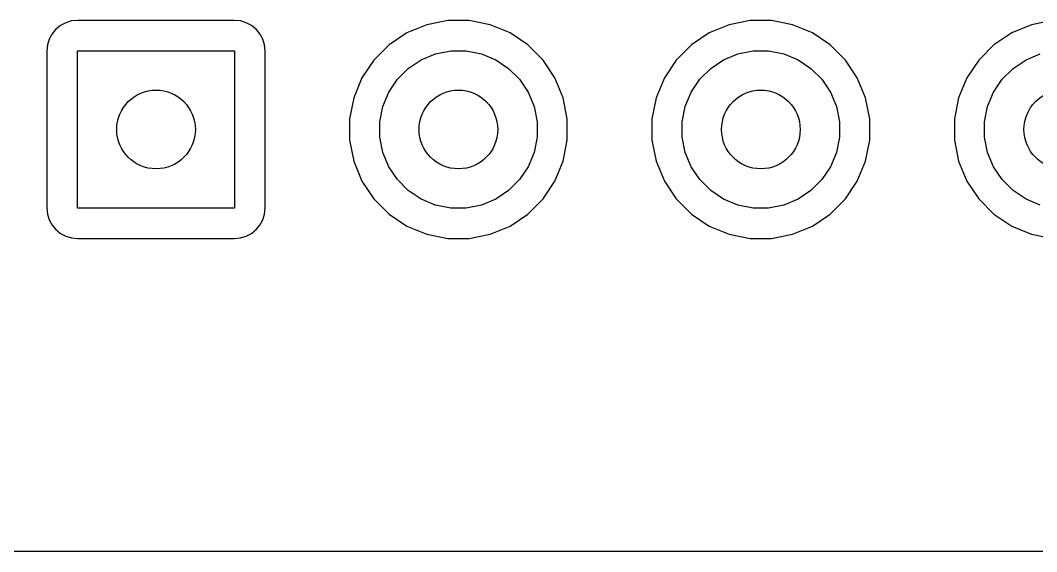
# Model space of a CAD drawing. Extents: x 1.67 to 6.2, y -5.98 to -1.89.
# Drawn here: x 2.372 to 3.034, y -5.983 to -5.638 of the extents above; entities that cross this region are included whole.
import ezdxf

# ---------------------------------------------------------------- set-up
doc = ezdxf.new("R2010")
doc.units = 0
doc.header["$MEASUREMENT"] = 0
doc.layers.add('BLACK', color=7, linetype='CONTINUOUS')

msp = doc.modelspace()

# ---------------------------------------------------------------- linework, layer by layer
at = {"layer": 'BLACK', "linetype": 'CONTINUOUS'}
for p, q in [((2.39846, -5.64103), (2.39546, -5.64349)), ((2.40188, -5.63921), (2.39846, -5.64103)), ((2.40559, -5.63808), (2.40188, -5.63921)), ((2.40969, -5.63768), (2.40559, -5.63808)), ((2.51157, -5.63768), (2.40969, -5.63768)), ((2.51567, -5.63808), (2.51157, -5.63768)), ((2.51938, -5.63921), (2.51567, -5.63808)), ((2.5228, -5.64103), (2.51938, -5.63921)), ((2.5258, -5.64349), (2.5228, -5.64103)), ((2.63681, -5.64052), (2.62391, -5.64586)), ((2.6505, -5.6378), (2.63681, -5.64052)), ((2.66446, -5.6378), (2.6505, -5.6378)), ((2.67815, -5.64052), (2.66446, -5.6378)), ((2.69105, -5.64586), (2.67815, -5.64052)), ((2.83366, -5.64052), (2.82076, -5.64586)), ((2.84735, -5.6378), (2.83366, -5.64052)), ((2.86131, -5.6378), (2.84735, -5.6378)), ((2.875, -5.64052), (2.86131, -5.6378)), ((2.8879, -5.64586), (2.875, -5.64052)), ((3.03051, -5.64052), (3.01761, -5.64586)), ((3.0442, -5.6378), (3.03051, -5.64052)), ((2.393, -5.64649), (2.39117, -5.64991)), ((2.39546, -5.64349), (2.393, -5.64649)), ((2.52826, -5.64649), (2.5258, -5.64349)), ((2.53009, -5.64991), (2.52826, -5.64649)), ((2.62391, -5.64586), (2.61231, -5.65362)), ((2.70265, -5.65362), (2.69105, -5.64586)), ((2.82076, -5.64586), (2.80916, -5.65362)), ((2.89951, -5.65362), (2.8879, -5.64586)), ((3.01761, -5.64586), (3.00601, -5.65362)), ((2.39005, -5.65362), (2.38964, -5.65772)), ((2.39117, -5.64991), (2.39005, -5.65362)), ((2.53121, -5.65362), (2.53009, -5.64991)), ((2.53162, -5.65772), (2.53121, -5.65362)), ((2.61231, -5.65362), (2.60244, -5.66349)), ((2.71253, -5.66349), (2.70265, -5.65362)), ((2.80916, -5.65362), (2.79929, -5.66349)), ((2.90938, -5.66349), (2.89951, -5.65362)), ((3.00601, -5.65362), (2.99614, -5.66349)), ((2.38964, -5.65772), (2.38964, -5.7596)), ((2.40945, -5.75984), (2.40945, -5.65748)), ((2.40945, -5.65748), (2.51181, -5.65748)), ((2.51181, -5.65748), (2.51181, -5.75984)), ((2.53162, -5.7596), (2.53162, -5.65772)), ((2.63324, -5.66331), (2.64255, -5.65945)), ((2.64255, -5.65945), (2.65244, -5.65748)), ((2.65244, -5.65748), (2.66252, -5.65748)), ((2.66252, -5.65748), (2.67241, -5.65945)), ((2.67241, -5.65945), (2.68172, -5.66331)), ((2.83009, -5.66331), (2.8394, -5.65945)), ((2.8394, -5.65945), (2.84929, -5.65748)), ((2.84929, -5.65748), (2.85937, -5.65748)), ((2.85937, -5.65748), (2.86926, -5.65945)), ((2.86926, -5.65945), (2.87857, -5.66331)), ((3.02694, -5.66331), (3.03625, -5.65945)), ((2.60244, -5.66349), (2.59468, -5.67509)), ((2.61773, -5.67604), (2.62485, -5.66891)), ((2.62485, -5.66891), (2.63324, -5.66331)), ((2.68172, -5.66331), (2.69011, -5.66891)), ((2.69011, -5.66891), (2.69724, -5.67604)), ((2.72028, -5.67509), (2.71253, -5.66349)), ((2.79929, -5.66349), (2.79153, -5.67509)), ((2.81458, -5.67604), (2.8217, -5.66891)), ((2.8217, -5.66891), (2.83009, -5.66331)), ((2.87857, -5.66331), (2.88696, -5.66891)), ((2.88696, -5.66891), (2.89409, -5.67604)), ((2.91713, -5.67509), (2.90938, -5.66349)), ((2.99614, -5.66349), (2.98838, -5.67509)), ((3.01143, -5.67604), (3.01856, -5.66891)), ((3.01856, -5.66891), (3.02694, -5.66331)), ((2.59468, -5.67509), (2.58934, -5.68799)), ((2.61212, -5.68442), (2.61773, -5.67604)), ((2.69724, -5.67604), (2.70284, -5.68442)), ((2.72562, -5.68799), (2.72028, -5.67509)), ((2.79153, -5.67509), (2.78619, -5.68799)), ((2.80897, -5.68442), (2.81458, -5.67604)), ((2.89409, -5.67604), (2.89969, -5.68442)), ((2.92247, -5.68799), (2.91713, -5.67509)), ((2.98838, -5.67509), (2.98304, -5.68799)), ((3.00582, -5.68442), (3.01143, -5.67604)), ((2.58934, -5.68799), (2.58661, -5.70168)), ((2.60827, -5.69373), (2.61212, -5.68442)), ((2.70284, -5.68442), (2.70669, -5.69373)), ((2.72835, -5.70168), (2.72562, -5.68799)), ((2.78619, -5.68799), (2.78346, -5.70168)), ((2.80512, -5.69373), (2.80897, -5.68442)), ((2.89969, -5.68442), (2.90354, -5.69373)), ((2.9252, -5.70168), (2.92247, -5.68799)), ((2.98304, -5.68799), (2.98031, -5.70168)), ((3.00197, -5.69373), (3.00582, -5.68442)), ((2.6063, -5.70362), (2.60827, -5.69373)), ((2.70669, -5.69373), (2.70866, -5.70362)), ((2.80315, -5.70362), (2.80512, -5.69373)), ((2.90354, -5.69373), (2.90551, -5.70362)), ((3, -5.70362), (3.00197, -5.69373)), ((2.58661, -5.70168), (2.58661, -5.71564)), ((2.72835, -5.71564), (2.72835, -5.70168)), ((2.78346, -5.70168), (2.78346, -5.71564)), ((2.9252, -5.71564), (2.9252, -5.70168)), ((2.98031, -5.70168), (2.98031, -5.71564)), ((2.6063, -5.7137), (2.6063, -5.70362)), ((2.70866, -5.70362), (2.70866, -5.7137)), ((2.80315, -5.7137), (2.80315, -5.70362)), ((2.90551, -5.70362), (2.90551, -5.7137)), ((3, -5.7137), (3, -5.70362)), ((2.58661, -5.71564), (2.58934, -5.72933)), ((2.60827, -5.72359), (2.6063, -5.7137)), ((2.70866, -5.7137), (2.70669, -5.72359)), ((2.72562, -5.72933), (2.72835, -5.71564)), ((2.78346, -5.71564), (2.78619, -5.72933)), ((2.80512, -5.72359), (2.80315, -5.7137)), ((2.90551, -5.7137), (2.90354, -5.72359)), ((2.92247, -5.72933), (2.9252, -5.71564)), ((2.98031, -5.71564), (2.98304, -5.72933)), ((3.00197, -5.72359), (3, -5.7137)), ((2.61212, -5.7329), (2.60827, -5.72359)), ((2.70669, -5.72359), (2.70284, -5.7329)), ((2.80897, -5.7329), (2.80512, -5.72359)), ((2.90354, -5.72359), (2.89969, -5.7329)), ((3.00582, -5.7329), (3.00197, -5.72359)), ((2.58934, -5.72933), (2.59468, -5.74223)), ((2.61773, -5.74129), (2.61212, -5.7329)), ((2.70284, -5.7329), (2.69724, -5.74129)), ((2.72028, -5.74223), (2.72562, -5.72933)), ((2.78619, -5.72933), (2.79153, -5.74223)), ((2.81458, -5.74129), (2.80897, -5.7329)), ((2.89969, -5.7329), (2.89409, -5.74129)), ((2.91713, -5.74223), (2.92247, -5.72933)), ((2.98304, -5.72933), (2.98838, -5.74223)), ((3.01143, -5.74129), (3.00582, -5.7329)), ((2.59468, -5.74223), (2.60244, -5.75384)), ((2.62485, -5.74842), (2.61773, -5.74129)), ((2.69724, -5.74129), (2.69011, -5.74842)), ((2.71253, -5.75384), (2.72028, -5.74223)), ((2.79153, -5.74223), (2.79929, -5.75384)), ((2.8217, -5.74842), (2.81458, -5.74129)), ((2.89409, -5.74129), (2.88696, -5.74842)), ((2.90938, -5.75384), (2.91713, -5.74223)), ((2.98838, -5.74223), (2.99614, -5.75384)), ((3.01856, -5.74842), (3.01143, -5.74129)), ((2.63324, -5.75402), (2.62485, -5.74842)), ((2.69011, -5.74842), (2.68172, -5.75402)), ((2.83009, -5.75402), (2.8217, -5.74842)), ((2.88696, -5.74842), (2.87857, -5.75402)), ((3.02694, -5.75402), (3.01856, -5.74842)), ((2.60244, -5.75384), (2.61231, -5.76371)), ((2.64255, -5.75788), (2.63324, -5.75402)), ((2.68172, -5.75402), (2.67241, -5.75788)), ((2.70265, -5.76371), (2.71253, -5.75384)), ((2.79929, -5.75384), (2.80916, -5.76371)), ((2.8394, -5.75788), (2.83009, -5.75402)), ((2.87857, -5.75402), (2.86926, -5.75788)), ((2.89951, -5.76371), (2.90938, -5.75384)), ((2.99614, -5.75384), (3.00601, -5.76371)), ((3.03625, -5.75788), (3.02694, -5.75402)), ((2.38964, -5.7596), (2.39005, -5.7637)), ((2.51181, -5.75984), (2.40945, -5.75984)), ((2.53121, -5.7637), (2.53162, -5.7596)), ((2.65244, -5.75984), (2.64255, -5.75788)), ((2.66252, -5.75984), (2.65244, -5.75984)), ((2.67241, -5.75788), (2.66252, -5.75984)), ((2.84929, -5.75984), (2.8394, -5.75788)), ((2.85937, -5.75984), (2.84929, -5.75984)), ((2.86926, -5.75788), (2.85937, -5.75984)), ((2.39005, -5.7637), (2.39117, -5.76741)), ((2.39117, -5.76741), (2.393, -5.77083)), ((2.52826, -5.77083), (2.53009, -5.76741)), ((2.53009, -5.76741), (2.53121, -5.7637)), ((2.61231, -5.76371), (2.62391, -5.77146)), ((2.69105, -5.77146), (2.70265, -5.76371)), ((2.80916, -5.76371), (2.82076, -5.77146)), ((2.8879, -5.77146), (2.89951, -5.76371)), ((3.00601, -5.76371), (3.01761, -5.77146)), ((2.393, -5.77083), (2.39546, -5.77383)), ((2.39546, -5.77383), (2.39846, -5.77629)), ((2.5228, -5.77629), (2.5258, -5.77383)), ((2.5258, -5.77383), (2.52826, -5.77083)), ((2.62391, -5.77146), (2.63681, -5.7768)), ((2.67815, -5.7768), (2.69105, -5.77146)), ((2.82076, -5.77146), (2.83366, -5.7768)), ((2.875, -5.7768), (2.8879, -5.77146)), ((3.01761, -5.77146), (3.03051, -5.7768)), ((2.39846, -5.77629), (2.40188, -5.77812)), ((2.40188, -5.77812), (2.40559, -5.77924)), ((2.40559, -5.77924), (2.40969, -5.77965)), ((2.40969, -5.77965), (2.51157, -5.77965)), ((2.51157, -5.77965), (2.51567, -5.77924)), ((2.51567, -5.77924), (2.51938, -5.77812)), ((2.51938, -5.77812), (2.5228, -5.77629)), ((2.63681, -5.7768), (2.6505, -5.77953)), ((2.6505, -5.77953), (2.66446, -5.77953)), ((2.66446, -5.77953), (2.67815, -5.7768)), ((2.83366, -5.7768), (2.84735, -5.77953)), ((2.84735, -5.77953), (2.86131, -5.77953)), ((2.86131, -5.77953), (2.875, -5.7768)), ((3.03051, -5.7768), (3.0442, -5.77953)), ((6.06271, -5.98327), (1.81228, -5.98327))]:
    msp.add_line(p, q, dxfattribs=at)
at = {"layer": 'BLACK'}
for centre in [(2.46063, -5.70866), (2.65748, -5.70866), (2.85433, -5.70866), (3.05118, -5.70866)]:
    msp.add_circle(centre, 0.02559, dxfattribs=at)

doc.saveas('drawing.dxf')
